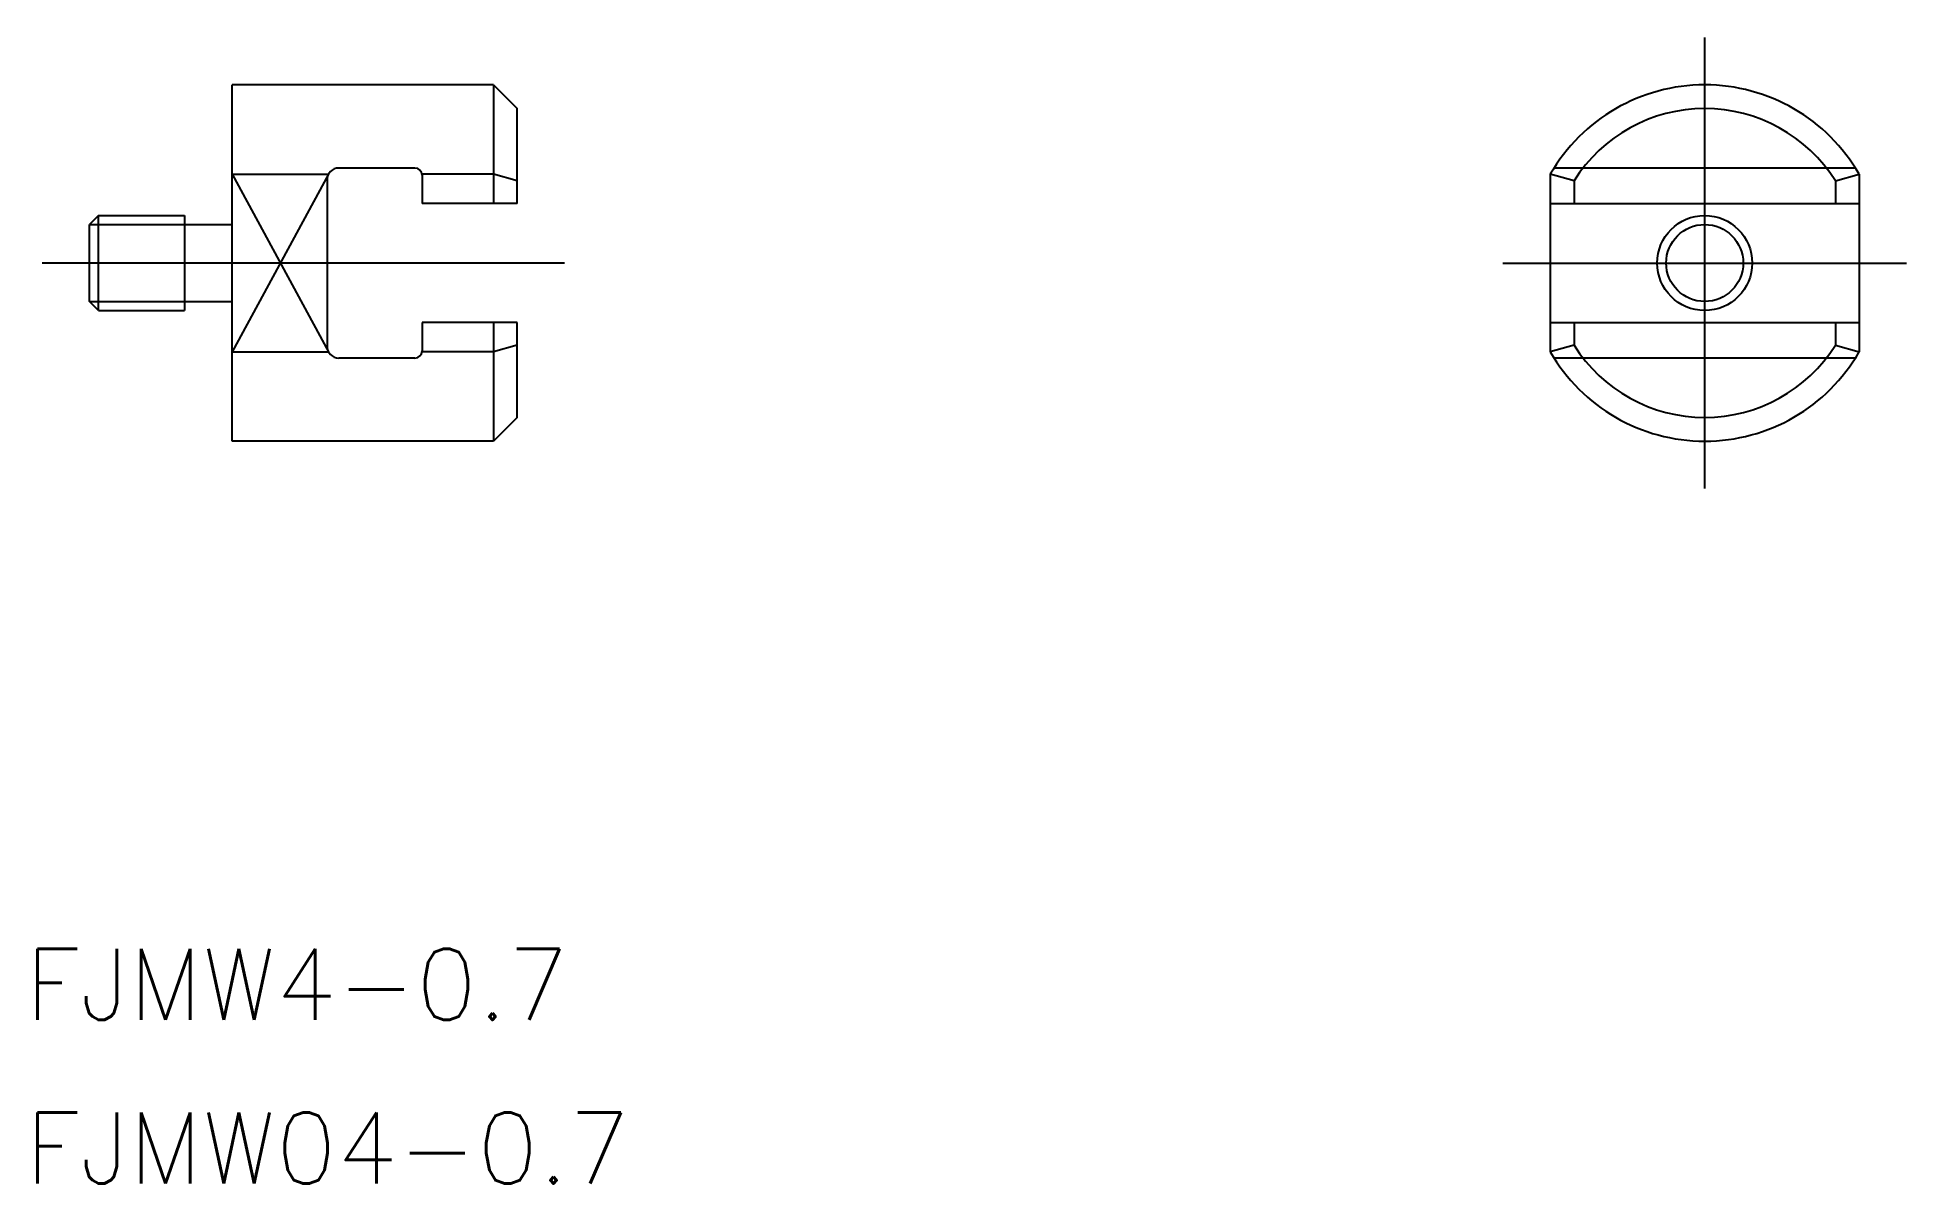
# Model space of a CAD drawing. Extents: x -70.2 to 8.5, y -38.8 to 9.5.
import ezdxf

# ---------------------------------------------------------------- set-up
doc = ezdxf.new("R2010")
doc.units = 0
doc.linetypes.add('CENTER', pattern=[50.8, 31.75, -6.35, 6.35, -6.35])
doc.linetypes.add('DASHED', pattern=[19.05, 12.7, -6.35])
doc.layers.get('0').update_dxf_attribs({"linetype": 'CONTINUOUS'})
doc.layers.add('CENTER', color=1, linetype='CENTER')
doc.styles.get("Standard").update_dxf_attribs({"font": 'txt.shx', "height": 3, "bigfont": 'bigfont.shx'})

# ---------------------------------------------------------------- blocks, each defined once
blk = doc.blocks.new('*U2')
at = {"color": 7, "linetype": 'CONTINUOUS'}
blk.add_text('FJMW4-0.7', height=3, dxfattribs=at).set_placement((-70.71, -31.871))
blk = doc.blocks.new('*U3')
at = {"color": 7, "linetype": 'CONTINUOUS'}
blk.add_text('FJMW04-0.7', height=3, dxfattribs=at).set_placement((-70.71, -38.76))

msp = doc.modelspace()

# ---------------------------------------------------------------- linework, layer by layer
at = {"color": 7, "linetype": 'CONTINUOUS'}
for p, q in [((-62, -7.5), (-62, 7.5)), ((-51, 7.5), (-62, 7.5)), ((-51, 7.5), (-50, 6.5)), ((-51, 7.5), (-51, 2.5)), ((-50, 2.5), (-50, 6.5)), ((-54.3, 4), (-57.5, 4)), ((-62, 3.742), (-57.938, 3.742)), ((-58, 3.5), (-58, -3.5)), ((-51, 3.742), (-54.003, 3.742)), ((-54, 3.7), (-54, 2.5)), ((-50, 3.464), (-51, 3.742)), ((-6.5, 3.742), (-6.5, -3.742)), ((-5.5, 3.464), (-6.5, 3.742)), ((-5.5, 3.464), (-5.5, 2.5)), ((5.5, 3.464), (6.5, 3.742)), ((5.5, 3.464), (5.5, 2.5)), ((6.5, 3.742), (6.5, -3.742)), ((-50, 2.5), (-54, 2.5)), ((-6.5, 2.5), (6.5, 2.5)), ((-67.621, 2), (-68, 1.621)), ((-68, -1.621), (-68, 1.621)), ((-67.621, 2), (-64, 2)), ((-67.621, -2), (-67.621, 2)), ((-64, 2), (-64, -2)), ((-64, 1.621), (-62, 1.621)), ((-67.621, -2), (-68, -1.621)), ((-67.621, -2), (-64, -2)), ((-64, -1.621), (-62, -1.621)), ((-50, -2.5), (-54, -2.5)), ((-54, -2.5), (-54, -3.7)), ((-51, -2.5), (-51, -7.5)), ((-50, -6.5), (-50, -2.5)), ((-6.5, -2.5), (6.5, -2.5)), ((-5.5, -2.5), (-5.5, -3.464)), ((5.5, -2.5), (5.5, -3.464)), ((-62, -3.742), (-57.938, -3.742)), ((-51, -3.742), (-54.003, -3.742)), ((-50, -3.464), (-51, -3.742)), ((-5.5, -3.464), (-6.5, -3.742)), ((5.5, -3.464), (6.5, -3.742)), ((-54.3, -4), (-57.5, -4)), ((-50, -6.5), (-51, -7.5)), ((-51, -7.5), (-62, -7.5))]:
    msp.add_line(p, q, dxfattribs=at)
at = {"color": 3, "linetype": 'DASHED'}
for p, q in [((6.344, 4), (-6.344, 4)), ((6.344, -4), (-6.344, -4))]:
    msp.add_line(p, q, dxfattribs=at)
at = {"color": 3, "linetype": 'CONTINUOUS'}
for p, q in [((-62, 3.742), (-57.938, -3.742)), ((-57.938, 3.742), (-62, -3.742)), ((-68, 1.621), (-64, 1.621)), ((-68, -1.621), (-64, -1.621))]:
    msp.add_line(p, q, dxfattribs=at)
at = {"color": 3, "linetype": 'DASHED'}
for radius in [2, 1.621]:
    msp.add_circle((0, 0), radius, dxfattribs=at)
at = {"color": 7, "linetype": 'CONTINUOUS'}
for centre, radius, start, end in [((0, 0), 7.5, 29.92643, 150.07357), ((0, 0), 6.5, 32.20423, 147.79577), ((-57.5, 3.5), 0.5, 90, 180), ((-54.3, 3.7), 0.3, 0, 90), ((-57.5, -3.5), 0.5, 180, 270), ((-54.3, -3.7), 0.3, 270, 0), ((0, 0), 7.5, 209.92643, 330.07357), ((0, 0), 6.5, 212.20423, 327.79577)]:
    msp.add_arc(centre, radius, start, end, dxfattribs=at)
at = {"layer": 'CENTER', "color": 1, "linetype": 'CENTER'}
for p, q in [((0, -9.5), (0, 9.5)), ((-48, 0), (-70, 0)), ((-8.5, 0), (8.5, 0))]:
    msp.add_line(p, q, dxfattribs=at)

# ---------------------------------------------------------------- block references
at = {"color": 7, "linetype": 'CONTINUOUS'}
for name in ['*U2', '*U3']:
    msp.add_blockref(name, (0, 0), dxfattribs=at)

doc.saveas('drawing.dxf')
